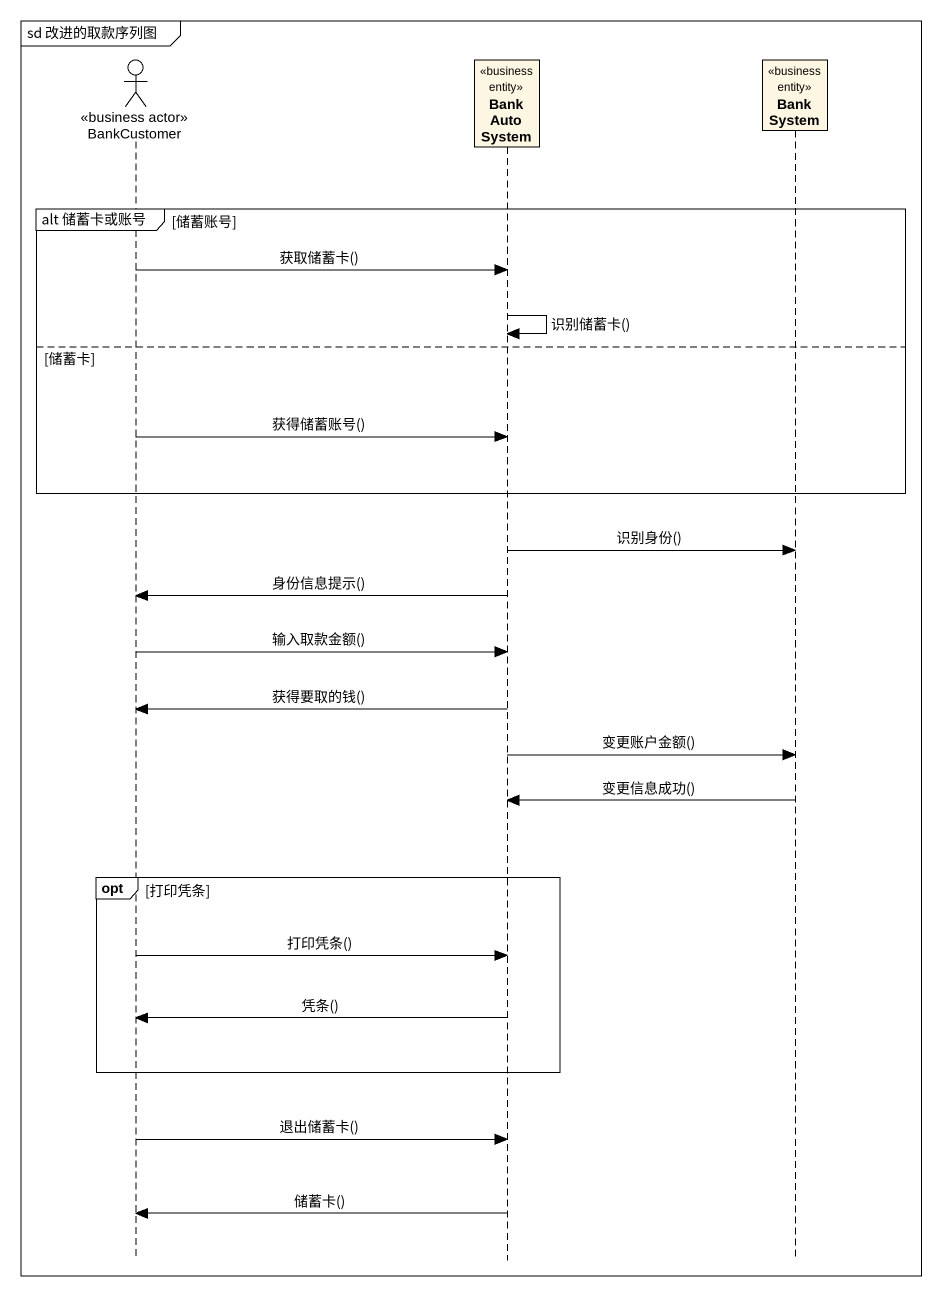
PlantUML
@startuml
mainframe sd 改进的取款序列图
hide footbox
actor BankCustomer <<business actor>>
participant BankAutoSystem <<business entity>>
participant BankSystem <<business entity>>

group alt 储蓄卡或账号 [储蓄账号]
  BankCustomer -> BankAutoSystem : 获取储蓄卡()
  BankAutoSystem -> BankAutoSystem : 识别储蓄卡()
else 储蓄卡
  BankCustomer -> BankAutoSystem : 获得储蓄账号()
end
BankAutoSystem -> BankSystem : 识别身份()
BankAutoSystem -> BankCustomer : 身份信息提示()
BankCustomer -> BankAutoSystem : 输入取款金额()
BankAutoSystem -> BankCustomer : 获得要取的钱()
BankAutoSystem -> BankSystem : 变更账户金额()
BankSystem -> BankAutoSystem : 变更信息成功()
opt 打印凭条
  BankCustomer -> BankAutoSystem : 打印凭条()
  BankAutoSystem -> BankCustomer : 凭条()
end
BankCustomer -> BankAutoSystem : 退出储蓄卡()
BankAutoSystem -> BankCustomer : 储蓄卡()
@enduml
